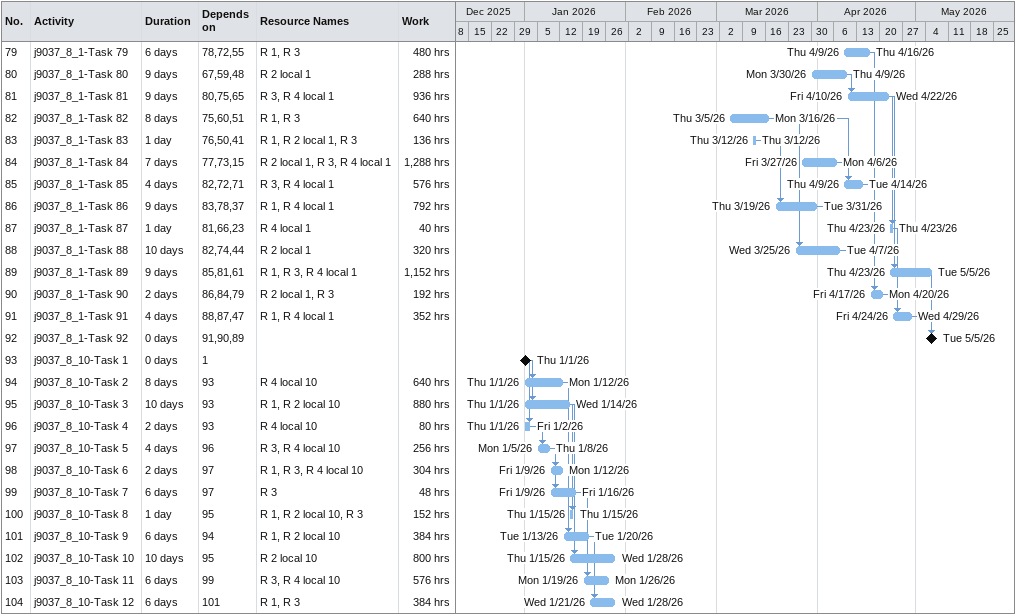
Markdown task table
| ID | Task | Duration | Start | Finish | Predecessors | Resources | Work (h) |
|---|---|---|---|---|---|---|---|
| 79 | j9037_8_1-Task 79 | 6d | 2026-04-09 | 2026-04-16 | 78, 72, 55 | R 1, R 3 | 480 |
| 80 | j9037_8_1-Task 80 | 9d | 2026-03-30 | 2026-04-09 | 67, 59, 48 | R 2 local 1 | 288 |
| 81 | j9037_8_1-Task 81 | 9d | 2026-04-10 | 2026-04-22 | 80, 75, 65 | R 3, R 4 local 1 | 936 |
| 82 | j9037_8_1-Task 82 | 8d | 2026-03-05 | 2026-03-16 | 75, 60, 51 | R 1, R 3 | 640 |
| 83 | j9037_8_1-Task 83 | 1d | 2026-03-12 | 2026-03-12 | 76, 50, 41 | R 1, R 2 local 1, R 3 | 136 |
| 84 | j9037_8_1-Task 84 | 7d | 2026-03-27 | 2026-04-06 | 77, 73, 15 | R 2 local 1, R 3, R 4 local 1 | 1288 |
| 85 | j9037_8_1-Task 85 | 4d | 2026-04-09 | 2026-04-14 | 82, 72, 71 | R 3, R 4 local 1 | 576 |
| 86 | j9037_8_1-Task 86 | 9d | 2026-03-19 | 2026-03-31 | 83, 78, 37 | R 1, R 4 local 1 | 792 |
| 87 | j9037_8_1-Task 87 | 1d | 2026-04-23 | 2026-04-23 | 81, 66, 23 | R 4 local 1 | 40 |
| 88 | j9037_8_1-Task 88 | 10d | 2026-03-25 | 2026-04-07 | 82, 74, 44 | R 2 local 1 | 320 |
| 89 | j9037_8_1-Task 89 | 9d | 2026-04-23 | 2026-05-05 | 85, 81, 61 | R 1, R 3, R 4 local 1 | 1152 |
| 90 | j9037_8_1-Task 90 | 2d | 2026-04-17 | 2026-04-20 | 86, 84, 79 | R 2 local 1, R 3 | 192 |
| 91 | j9037_8_1-Task 91 | 4d | 2026-04-24 | 2026-04-29 | 88, 87, 47 | R 1, R 4 local 1 | 352 |
| 92 | j9037_8_1-Task 92 | 0d | 2026-05-05 | 2026-05-05 | 91, 90, 89 |  |  |
| 93 | j9037_8_10-Task 1 | 0d | 2026-01-01 | 2026-01-01 | 1 |  |  |
| 94 | j9037_8_10-Task 2 | 8d | 2026-01-01 | 2026-01-12 | 93 | R 4 local 10 | 640 |
| 95 | j9037_8_10-Task 3 | 10d | 2026-01-01 | 2026-01-14 | 93 | R 1, R 2 local 10 | 880 |
| 96 | j9037_8_10-Task 4 | 2d | 2026-01-01 | 2026-01-02 | 93 | R 4 local 10 | 80 |
| 97 | j9037_8_10-Task 5 | 4d | 2026-01-05 | 2026-01-08 | 96 | R 3, R 4 local 10 | 256 |
| 98 | j9037_8_10-Task 6 | 2d | 2026-01-09 | 2026-01-12 | 97 | R 1, R 3, R 4 local 10 | 304 |
| 99 | j9037_8_10-Task 7 | 6d | 2026-01-09 | 2026-01-16 | 97 | R 3 | 48 |
| 100 | j9037_8_10-Task 8 | 1d | 2026-01-15 | 2026-01-15 | 95 | R 1, R 2 local 10, R 3 | 152 |
| 101 | j9037_8_10-Task 9 | 6d | 2026-01-13 | 2026-01-20 | 94 | R 1, R 2 local 10 | 384 |
| 102 | j9037_8_10-Task 10 | 10d | 2026-01-15 | 2026-01-28 | 95 | R 2 local 10 | 800 |
| 103 | j9037_8_10-Task 11 | 6d | 2026-01-19 | 2026-01-26 | 99 | R 3, R 4 local 10 | 576 |
| 104 | j9037_8_10-Task 12 | 6d | 2026-01-21 | 2026-01-28 | 101 | R 1, R 3 | 384 |
